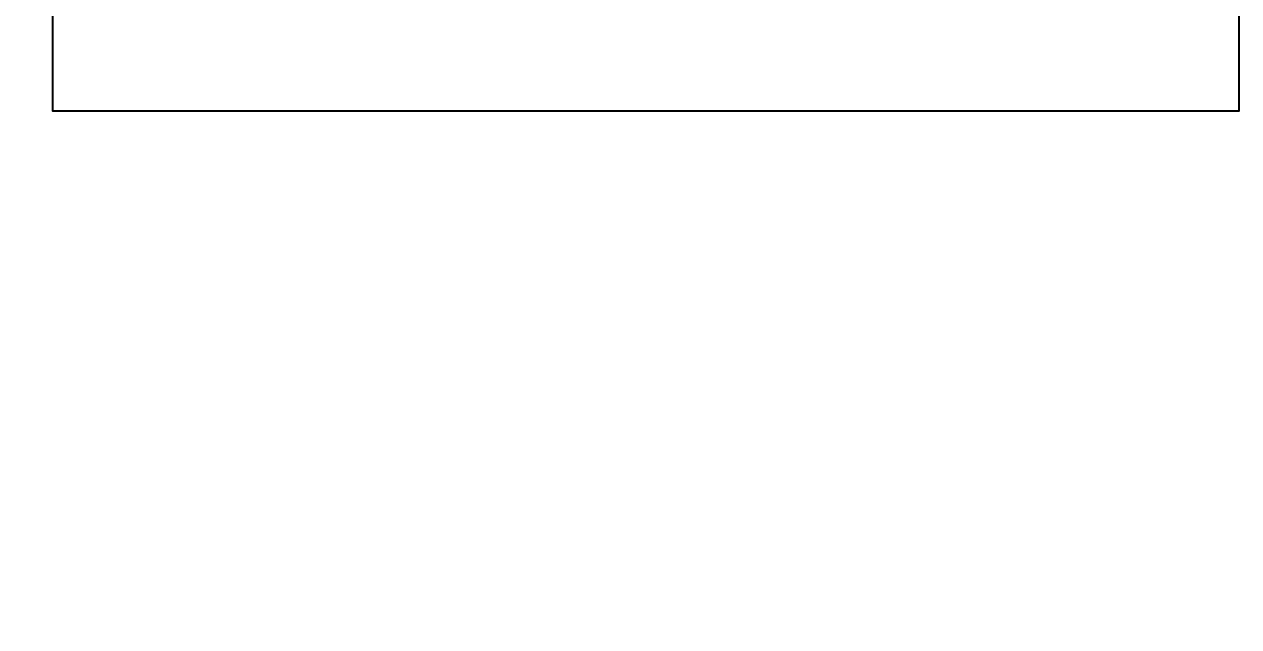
# Model space of a CAD drawing. Header units: millimetres. Extents: x -314343 to 682031, y 21428 to 98936.
# Drawn here: x 415222 to 419856, y 60662 to 62958 of the extents above; entities that cross this region are included whole.
import ezdxf
from ezdxf import colors
from ezdxf.entities.mleader import LeaderData, LeaderLine
from ezdxf.math import Vec2, Vec3

# ---------------------------------------------------------------- set-up
doc = ezdxf.new("R2010")
doc.units = ezdxf.units.MM
doc.header["$MEASUREMENT"] = 0
doc.layers.get('Defpoints').update_dxf_attribs({"color": 6})
doc.layers.add('PDF _0', color=7, linetype='Continuous')
doc.styles.add('ICOCPEUR', font='isocpeur.ttf')

msp = doc.modelspace()

# ---------------------------------------------------------------- linework, layer by layer
at = {"layer": 'Defpoints', "color": 5, "ltscale": 500}
msp.add_lwpolyline([(415330.8953333922, 67322.04329169786), (419855.8928631279, 67322.04329169786), (419855.892863128, 62627.02548332827), (415330.8953333923, 62627.02548332827)], close=True, dxfattribs=at)

# ---------------------------------------------------------------- leaders
at = {"layer": 'PDF _0', "color": 7, "lineweight": 0}
ml = msp.add_multileader_mtext('Standard', dxfattribs=at)
ml.set_content('{\\Q7;\\W0.7;Фартук из оцинк.стали}', color=7, style='ICOCPEUR')
ml.set_leader_properties()
ml.build(insert=Vec2(0, 0))
ml.multileader.update_dxf_attribs({"text_left_attachment_type": 6, "text_right_attachment_type": 6, "dogleg_length": 50, "arrow_head_size": 100})
ctx = ml.context
ctx.base_point, ctx.char_height, ctx.arrow_head_size, ctx.landing_gap_size, ctx.plane_origin = Vec3(410784.9022426602, 61441.24653586047), 125, 100, 33.31167711876517, Vec3(415116.844088002, 62013.93236144219)
ctx.left_attachment, ctx.right_attachment = 6, 6
notes = []
notes.append((ctx, [(0, (1, 1, 0), (412303.7912350816, 61441.24653586047), (-1, 0), 133.2467084750607, [(1, [(412499.9119651696, 60661.72706290802)], 0, [])])]))
ctx.mtext.insert, ctx.mtext.width, ctx.mtext.defined_height, ctx.mtext.flow_direction = Vec3(410818.2139197789, 61603.74653586047), 5276.740994300487, 721.8427417872812, 5
for ctx, leaders in notes:
    for number, flags, end, landing, length, lines in leaders:
        leader = LeaderData()
        leader.index, (leader.has_last_leader_line, leader.has_dogleg_vector, leader.attachment_direction) = number, flags
        leader.last_leader_point, leader.dogleg_vector, leader.dogleg_length = Vec3(end), Vec3(landing), length
        for number, points, colour, breaks in lines:
            line = LeaderLine()
            line.index, line.vertices, line.color, line.breaks = number, Vec3.list(points), colors.encode_raw_color(colour), breaks
            leader.lines.append(line)
        ctx.leaders.append(leader)

doc.saveas('drawing.dxf')
